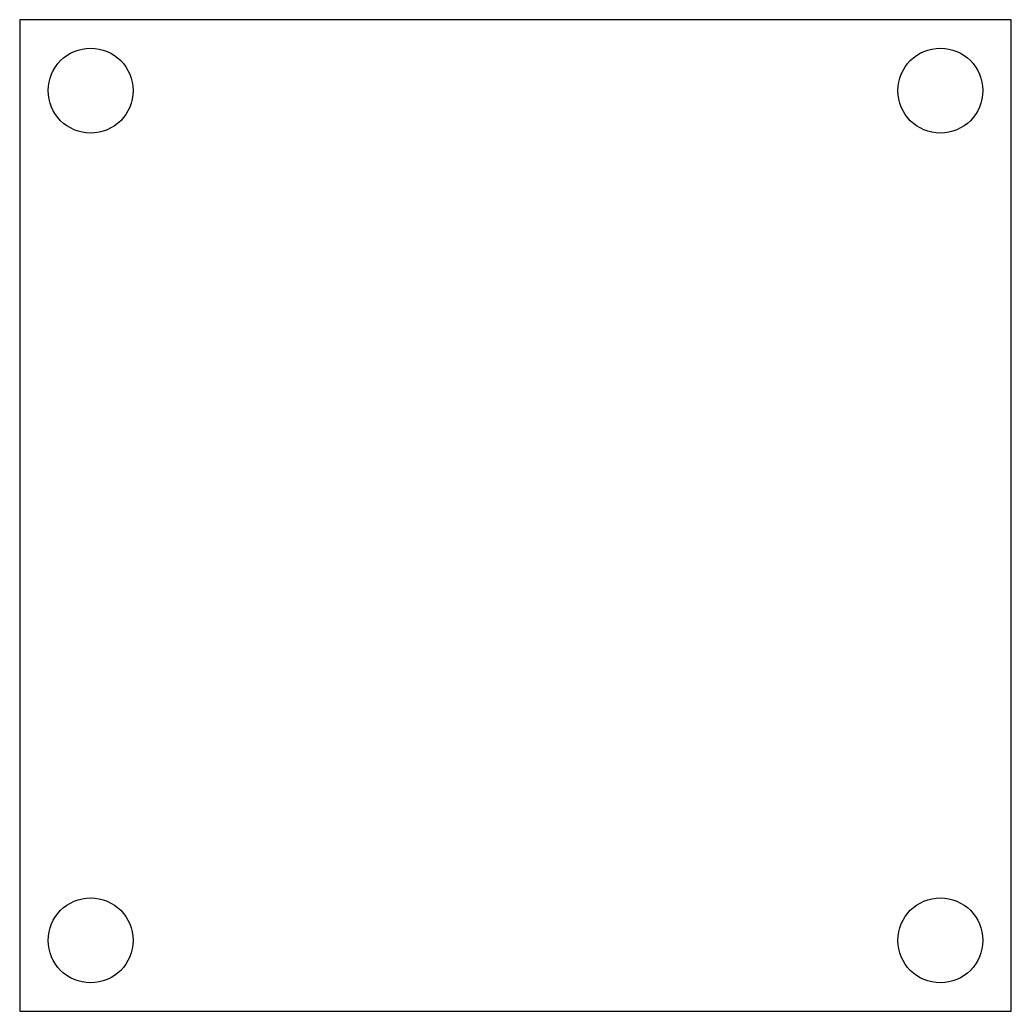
# Model space of a CAD drawing. Header units: millimetres. Extents: x -35 to 35, y -35 to 35.
import ezdxf

# ---------------------------------------------------------------- set-up
doc = ezdxf.new("R2010")
doc.units = ezdxf.units.MM

msp = doc.modelspace()

# ---------------------------------------------------------------- linework, layer by layer
at = {"color": 7, "linetype": 'Continuous', "lineweight": 25}
for p, q in [((-35, 35), (-35, -35)), ((35, 35), (-35, 35)), ((35, -35), (35, 35)), ((-35, -35), (35, -35))]:
    msp.add_line(p, q, dxfattribs=at)
for centre in [(-30, 30), (30, 30), (-30, -30), (30, -30)]:
    msp.add_circle(centre, 3, dxfattribs=at)

doc.saveas('drawing.dxf')
